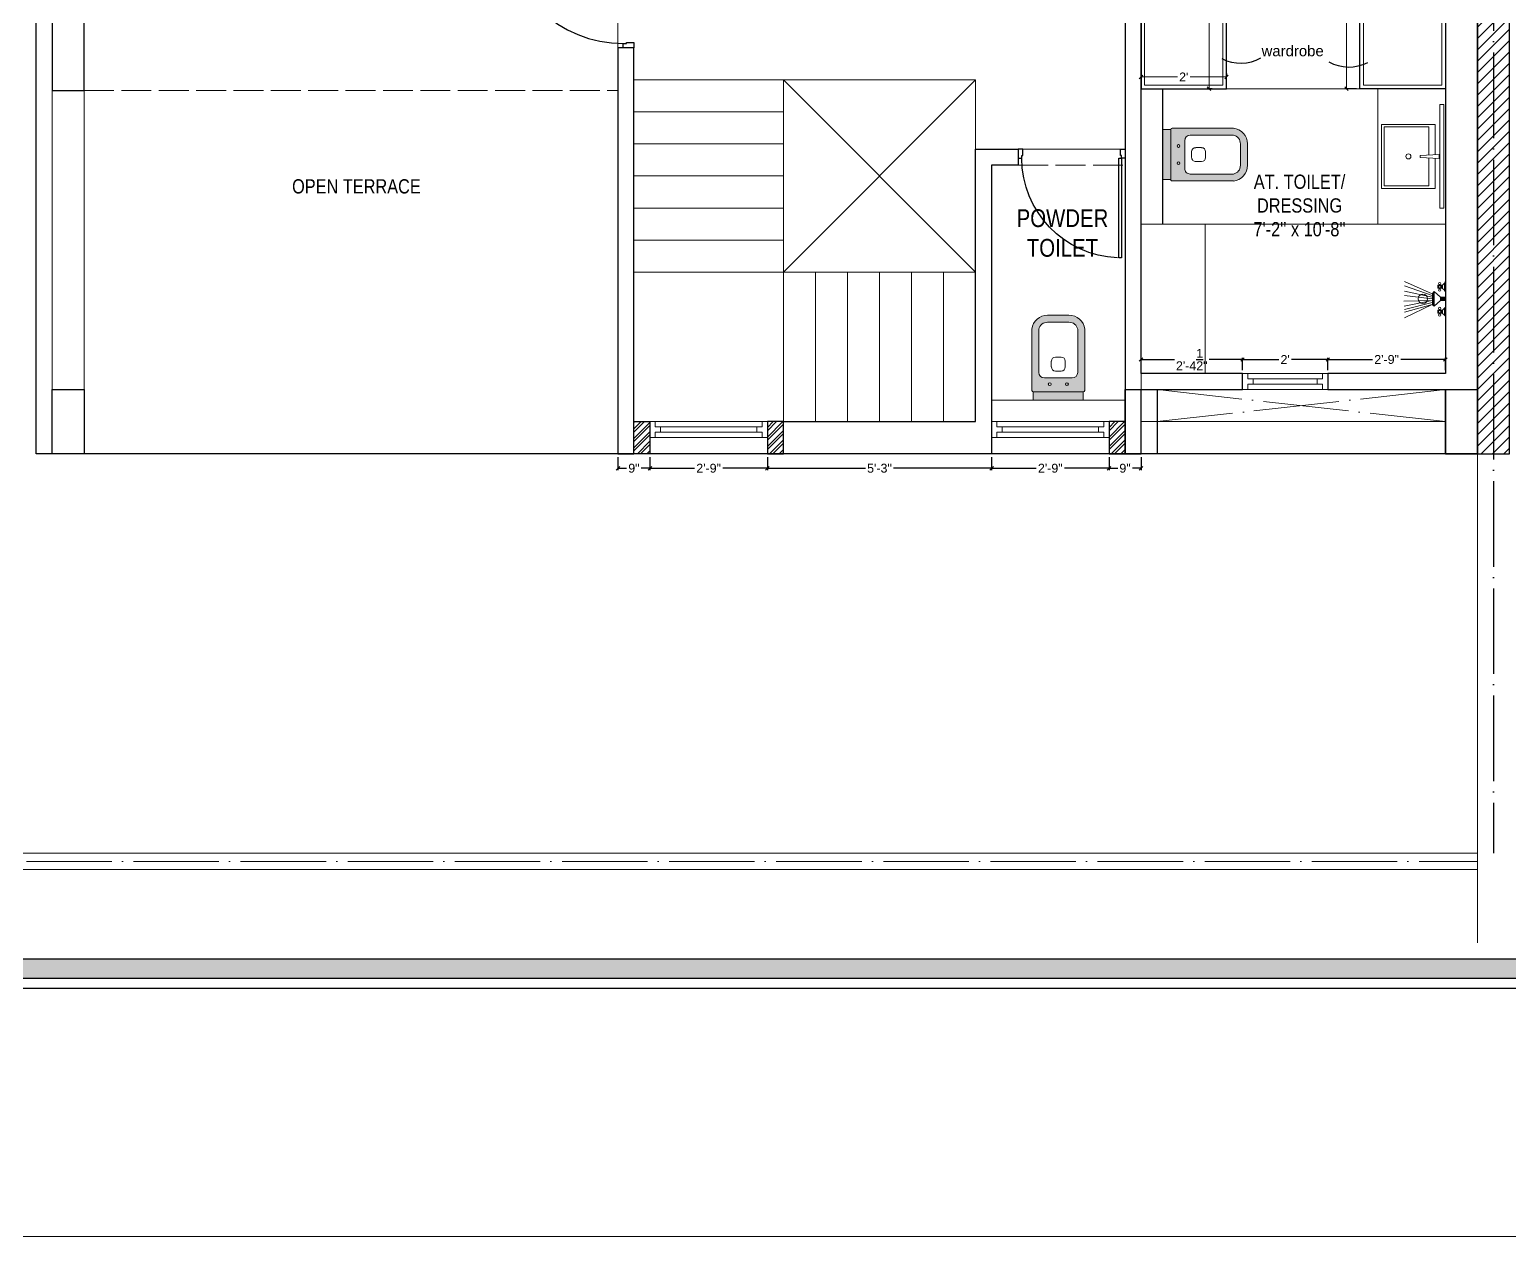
# Model space of a CAD drawing. Header units: millimetres. Extents: x 56222 to 3066687, y -650199 to -121287.
# Drawn here: x 151611.9 to 152027.7, y -178336.4 to -177997.5 of the extents above; entities that cross this region are included whole.
import ezdxf

# ---------------------------------------------------------------- set-up
doc = ezdxf.new("R2010")
doc.units = ezdxf.units.MM
doc.header["$MEASUREMENT"] = 0
doc.header["$PDMODE"] = 35
doc.linetypes.add('ACAD_ISO02W100', pattern=[15, 12, -3])
doc.linetypes.add('ACAD_ISO04W100', pattern=[30, 24, -3, 0, -3])
doc.layers.get('Defpoints').update_dxf_attribs({"color": 220})
doc.layers.add('AR DOOR', color=40, linetype='Continuous')
doc.layers.add('AR ELE-5', color=134, linetype='Continuous')
for name, color, linetype, lineweight in [('COLUMN', 1, 'Continuous', 30), ('dim05', 1, 'Continuous', 13), ('ELEVATION ( SPIRAL STAIR )', 250, 'Continuous', 9), ('FIRST FLOOR', 7, 'Continuous', 9), ('FIRST FLOOR ( TEXT )', 7, 'Continuous', 9), ('FIRST FLOOR_( STAIR )', 251, 'Continuous', 9), ('FURNITURE', 32, 'Continuous', 9), ('GROUND FLOOR', 7, 'Continuous', 9), ('GROUND FLOOR  ( HATCH )', 251, 'Continuous', 9), ('GROUND FLOOR  ( PLINE )', 251, 'Continuous', 30), ('Labelling', 1, 'Continuous', 25), ('NAME PLATE', 7, 'Continuous', 25), ('SECOND FLOOR', 7, 'Continuous', 9), ('SECOND FLOOR  ( PLINE )', 251, 'Continuous', 30), ('SECOND FLOOR ( DW_RAIL )', 7, 'Continuous', 9), ('SECOND FLOOR ( PLine )', 7, 'Continuous', 30), ('SECOND FLOOR ( TEXT )', 7, 'Continuous', 9), ('UTILITY', 48, 'Continuous', 9), ('wall', 7, 'Continuous', 30), ('X_PLOT', 1, 'Continuous', 9), ('XX~SLAB ( BEAM )~ ( DIM )', 7, 'Continuous', 9)]:
    doc.layers.add(name, color=color, linetype=linetype, lineweight=lineweight)
doc.layers.add('XX~SLAB ( PLINE )', color=251, linetype='Continuous', plot=False)
doc.styles.add('Arial', font='arial.ttf')
doc.styles.add("Cn_BT_0'-0", font='swissc.ttf')
doc.styles.add('KATHA', font='swissc.ttf')
doc.styles.get("Standard").update_dxf_attribs({"font": 'arial.ttf', "height": 6})
doc.styles.add('style4', font='ARIALN.TTF')
doc.dimstyles.new('ISO-25', dxfattribs={"dimtxt": 2.5, "dimasz": 1, "dimexe": 0.5, "dimexo": 1, "dimtad": 0, "dimdec": 1, "dimlunit": 4, "dimtxsty": 'Standard', "dimblk": 'OBLIQUE', "dimcen": 2.5, "dimclrd": 1, "dimclre": 1, "dimclrt": 5, "dimadec": 0, "dimazin": 0, "dimtfac": 1, "dimtdec": 1, "dimtmove": 0, "dimatfit": 3, "dimfxl": 1, "dimlwd": -1, "dimarcsym": 0})

# ---------------------------------------------------------------- blocks, each defined once
blk = doc.blocks.new('LAYOUT FILE')
at = {"layer": 'NAME PLATE', "true_color": 0xd39e00}
h = blk.add_hatch(color=42, dxfattribs=at)
h.paths.add_polyline_path([(3346889.83, -513806.18), (3346889.83, -514260.7), (3347535.56, -514260.7), (3347535.56, -513806.18)])
h.paths.add_polyline_path([(3346894.36, -513810.71), (3347531.03, -513810.71), (3347531.03, -514256.17), (3346894.36, -514256.17)], flags=16)
at = {"layer": 'NAME PLATE', "color": 42, "true_color": 0xd39e00}
for points in [[(3346887.56, -513803.91), (3347537.83, -513803.91), (3347537.83, -514262.96), (3346887.56, -514262.96)], [(3346889.83, -513806.18), (3347535.56, -513806.18), (3347535.56, -514260.7), (3346889.83, -514260.7)], [(3346894.36, -513810.71), (3347531.03, -513810.71), (3347531.03, -514256.17), (3346894.36, -514256.17)]]:
    blk.add_lwpolyline(points, close=True, dxfattribs=at)
blk = doc.blocks.new('A$C3EC62B37')
at = {"layer": 'FURNITURE', "lineweight": 30, "ltscale": 0.25, "true_color": 0xffffff}
h = blk.add_hatch(color=7, dxfattribs=at)
h.dxf.hatch_style = 1
h.paths.add_polyline_path([(-12.22, 0), (-12.22, 2.35), (-26.26, 2.35), (-26.26, 0)])
h.paths.add_polyline_path([(-26.26, 2.35), (-12.22, 2.35, 0.414214), (-11.83, 2.74), (-11.83, 19.96, 0.388639), (-16.24, 23.87), (-22.38, 23.87, 0.379499), (-26.65, 19.96), (-26.65, 2.74, 0.414214)])
h.paths.add_polyline_path([(-15.35, 6.26), (-23.13, 6.26, -0.414214), (-24.7, 7.83), (-24.7, 19.96, -0.349567), (-22.37, 21.91), (-16.24, 21.91, -0.364948), (-13.78, 19.96), (-13.78, 7.83, -0.414214)], flags=16)
h.paths.add_polyline_path([(-18.46, 8.22), (-20.02, 8.22, -0.414214), (-21.2, 9.39), (-21.2, 10.96, -0.414214), (-20.02, 12.13), (-18.46, 12.13, -0.414214), (-17.28, 10.96), (-17.28, 9.39, -0.414214)], flags=0)
h.paths.add_polyline_path([(-22.06, 4.53, -1), (-21.27, 4.53, -1)], flags=16)
at = {"layer": 'FURNITURE', "color": 0, "linetype": 'ByBlock', "lineweight": -2}
for p, q in [((-22.24, 23.87), (-16.24, 23.87)), ((-22.24, 21.91), (-16.24, 21.91)), ((-26.65, 2.74), (-26.65, 19.96)), ((-24.7, 7.83), (-24.7, 19.96)), ((-13.78, 7.83), (-13.78, 19.96)), ((-11.83, 2.74), (-11.83, 19.96)), ((-21.2, 9.39), (-21.2, 10.96)), ((-20.02, 12.13), (-18.46, 12.13)), ((-17.28, 9.39), (-17.28, 10.96)), ((-23.13, 6.26), (-15.35, 6.26)), ((-20.02, 8.22), (-18.46, 8.22)), ((-26.26, 2.35), (-12.22, 2.35)), ((-26.26, 2.35), (-26.26, 0)), ((-26.26, 0), (-12.22, 0)), ((-26.26, 0), (-12.22, 0)), ((-12.22, 2.35), (-12.22, 0))]:
    blk.add_line(p, q, dxfattribs=at)
for centre in [(-21.66, 4.53), (-16.81, 4.53)]:
    blk.add_circle(centre, 0.391, dxfattribs=at)
for centre, radius, start, end in [((-22.31, 19.5), 4.37, 89.0873, 174.0395), ((-22.31, 19.48), 2.44, 88.437, 168.6348), ((-16.17, 19.5), 4.37, 5.9605, 90.9127), ((-16.17, 19.48), 2.44, 11.3652, 91.563), ((-20.02, 10.96), 1.17, 90, 180), ((-20.02, 9.39), 1.17, 180, 270), ((-18.46, 10.96), 1.17, 0, 90), ((-18.46, 9.39), 1.17, 270, 0), ((-23.13, 7.83), 1.57, 180, 270), ((-15.35, 7.83), 1.57, 270, 0), ((-26.26, 2.74), 0.391, 180, 270), ((-12.22, 2.74), 0.391, 270, 0)]:
    blk.add_arc(centre, radius, start, end, dxfattribs=at)
blk = doc.blocks.new('*U571')
for points in [[(-40, 0), (0, 0), (0, 30), (10, 30), (10, 100), (-40, 100)], [(0, 0), (0, -1120), (30, -1120), (30, 0)], [(1160, 0), (1120, 0), (1120, 30), (1110, 30), (1110, 100), (1160, 100)]]:
    blk.add_lwpolyline(points, close=True)
at = {"layer": 'AR ELE-5', "linetype": 'ByBlock', "ltscale": 15}
blk.add_arc((-2, 1), 1122, 272.373, 359.9653, dxfattribs=at)
blk = doc.blocks.new('*U255')
for points in [[(0, 0), (0, 1120), (-30, 1120), (-30, 0)], [(40, 0), (0, 0), (0, -30), (-10, -30), (-10, -100), (40, -100)], [(-1160, 0), (-1120, 0), (-1120, -30), (-1110, -30), (-1110, -100), (-1160, -100)]]:
    blk.add_lwpolyline(points, close=True)
at = {"layer": 'AR ELE-5', "linetype": 'ByBlock', "ltscale": 15}
blk.add_arc((2, -1), 1122, 92.373, 179.9653, dxfattribs=at)
blk = doc.blocks.new('_Oblique')
at = {"layer": 'wall', "color": 0, "lineweight": -2}
blk.add_line((-0.5, -0.5), (0.5, 0.5), dxfattribs=at)
blk = doc.blocks.new('*D616')
at = {"layer": 'Defpoints', "color": 0, "transparency": 16777216}
for p in [(151985.66, -177966.61), (151981.89, -178014.11), (151985.66, -178014.11)]:
    blk.add_point(p, dxfattribs=at)
at = {"layer": 'dim05', "color": 1, "linetype": 'Continuous', "lineweight": -2, "transparency": 16777216}
for p, q in [((151984.66, -177966.61), (151981.39, -177966.61)), ((151984.66, -178014.11), (151981.39, -178014.11))]:
    blk.add_line(p, q, dxfattribs=at)
at = {"layer": 'dim05', "color": 1, "linetype": 'Continuous', "transparency": 16777216}
for p, q in [((151981.89, -177966.61), (151981.89, -177988.53)), ((151981.89, -178014.11), (151981.89, -177992.18))]:
    blk.add_line(p, q, dxfattribs=at)
at = {"layer": 'dim05', "color": 1, "transparency": 16777216}
for p, rotation in [((151981.89, -177966.61), 90), ((151981.89, -178014.11), 270)]:
    blk.add_blockref('_Oblique', p, dxfattribs=dict(at, rotation=rotation))
at = {"layer": 'dim05', "color": 5, "lineweight": 25, "transparency": 16777216, "insert": (151981.89, -177990.36), "char_height": 2.5, "attachment_point": 5, "rotation": 90, "style": 'Arial'}
blk.add_mtext("4'", dxfattribs=at)
blk = doc.blocks.new('*D617')
at = {"layer": 'Defpoints', "color": 0, "transparency": 16777216}
for p in [(151945.16, -177966.61), (151943.26, -178014.11), (151945.16, -178014.11)]:
    blk.add_point(p, dxfattribs=at)
at = {"layer": 'dim05', "color": 1, "linetype": 'Continuous', "lineweight": -2, "transparency": 16777216}
for p, q in [((151944.16, -177966.61), (151942.76, -177966.61)), ((151944.16, -178014.11), (151942.76, -178014.11))]:
    blk.add_line(p, q, dxfattribs=at)
at = {"layer": 'dim05', "color": 1, "linetype": 'Continuous', "transparency": 16777216}
for p, q in [((151943.26, -177966.61), (151943.26, -177988.53)), ((151943.26, -178014.11), (151943.26, -177992.18))]:
    blk.add_line(p, q, dxfattribs=at)
at = {"layer": 'dim05', "color": 1, "transparency": 16777216}
for p, rotation in [((151943.26, -177966.61), 90), ((151943.26, -178014.11), 270)]:
    blk.add_blockref('_Oblique', p, dxfattribs=dict(at, rotation=rotation))
at = {"layer": 'dim05', "color": 5, "lineweight": 25, "transparency": 16777216, "insert": (151943.26, -177990.36), "char_height": 2.5, "attachment_point": 5, "rotation": 90, "style": 'Arial'}
blk.add_mtext("4'", dxfattribs=at)
blk = doc.blocks.new('*D618')
at = {"layer": 'Defpoints', "color": 0, "transparency": 16777216}
for p in [(151924.16, -178010.8), (151948.16, -178010.8), (151948.16, -178010.8)]:
    blk.add_point(p, dxfattribs=at)
at = {"layer": 'dim05', "color": 1, "linetype": 'Continuous', "lineweight": -2, "transparency": 16777216}
for p, q in [((151924.16, -178009.8), (151924.16, -178010.3)), ((151948.16, -178009.8), (151948.16, -178010.3))]:
    blk.add_line(p, q, dxfattribs=at)
at = {"layer": 'dim05', "color": 1, "linetype": 'Continuous', "transparency": 16777216}
for p, q in [((151924.16, -178010.8), (151934.36, -178010.8)), ((151948.16, -178010.8), (151937.96, -178010.8))]:
    blk.add_line(p, q, dxfattribs=at)
at = {"layer": 'dim05', "color": 1, "transparency": 16777216, "rotation": 180}
blk.add_blockref('_Oblique', (151924.16, -178010.8), dxfattribs=at)
at = {"layer": 'dim05', "color": 1, "transparency": 16777216}
blk.add_blockref('_Oblique', (151948.16, -178010.8), dxfattribs=at)
at = {"layer": 'dim05', "color": 5, "lineweight": 25, "transparency": 16777216, "insert": (151936.16, -178010.8), "char_height": 2.5, "attachment_point": 5, "style": 'Arial'}
blk.add_mtext("2'", dxfattribs=at)
blk = doc.blocks.new('A$C07311617')
at = {"layer": 'UTILITY'}
h = blk.add_hatch(color=7, dxfattribs=at)
h.paths.add_polyline_path([(-3.13, 2.02), (-3.13, 0), (-3.74, 0), (-3.74, 0.46), (-3.74, 1.42)])
h.paths.add_polyline_path([(-3.13, 0), (-3.13, -0.46), (-3.13, -2.02), (-3.74, -1.59), (-3.74, -0.46), (-3.74, 0)])
h = blk.add_hatch(color=7, dxfattribs=at)
h.paths.add_polyline_path([(0, 0.46), (0, 0), (-1.35, 0), (-1.35, 0.46)])
h.paths.add_polyline_path([(0, 0), (0, -0.46), (-1.35, -0.46), (-1.35, 0)])
at = {"layer": 'UTILITY', "color": 7}
for p, q in [((-3.74, 1.42), (-11.52, 4.9)), ((-0.27, 2.44), (-0.27, 4.33)), ((-3.74, 0.94), (-11.52, 3.66)), ((-3.74, 0.46), (-11.52, 2.15)), ((-3.74, 0), (-11.52, 0.93)), ((-3.13, 2.02), (-3.74, 1.42)), ((-3.13, -0.46), (-3.13, 2.02)), ((-1.35, 0.46), (-3.13, 2.02)), ((-3.13, 0.46), (-3.13, 1.42)), ((-1.74, 3.79), (-1.74, 4.05)), ((-1.74, 2.99), (-1.74, 2.72)), ((-1.47, 3.79), (-1.47, 4.05)), ((-1.47, 2.99), (-1.47, 2.72)), ((-1.35, -0.46), (-1.35, 0.46)), ((-1.35, 0.46), (0, 0.46)), ((-0.8, 3.9), (-0.8, 2.88)), ((0, -0.46), (0, 0.46)), ((-3.74, -0.46), (-11.62, -0.61)), ((-3.74, -0.46), (-11.57, -2.09)), ((-3.74, -1.03), (-11.52, -2.96)), ((-3.74, -1.59), (-11.52, -5.3)), ((-3.74, -1.59), (-11.52, -3.73)), ((-3.74, -1.59), (-3.13, -2.02)), ((-3.13, -0.46), (-3.13, -2.02)), ((-1.35, -0.46), (-3.13, -2.02)), ((-1.74, -3.22), (-1.74, -2.95)), ((-1.74, -4.02), (-1.74, -4.29)), ((-1.47, -3.22), (-1.47, -2.95)), ((-1.47, -4.02), (-1.47, -4.29)), ((-1.35, -0.46), (0, -0.46)), ((-0.8, -4.13), (-0.8, -3.11)), ((-0.27, -2.68), (-0.27, -4.56))]:
    blk.add_line(p, q, dxfattribs=at)
for points in [[(-1.35, 0.46), (-3.13, 2.02)], [(-3.13, -2.02), (-1.35, -0.46)]]:
    blk.add_lwpolyline(points, dxfattribs=at)
for points in [[(-1.07, 2.99), (-2.14, 2.99), (-2.14, 3.79), (-1.07, 3.79)], [(-1.07, -3.22), (-2.14, -3.22), (-2.14, -4.02), (-1.07, -4.02)]]:
    blk.add_lwpolyline(points, close=True, dxfattribs=at)
for centre, radius in [((-1.6, 4.32), 0.298), ((-6.31, 0), 1.33), ((-1.6, 3.39), 0.298), ((-1.6, 2.45), 0.298), ((-1.6, -2.69), 0.298), ((-1.6, -3.62), 0.298), ((-1.6, -4.55), 0.298)]:
    blk.add_circle(centre, radius, dxfattribs=at)
for centre, start, end in [((-1.47, 5.26), 285.2551, 344.7449), ((-1.47, 1.52), 15.2551, 74.7449), ((-1.47, -1.75), 285.2551, 344.7449), ((-1.47, -5.49), 15.2551, 74.7449)]:
    blk.add_arc(centre, 1.52, start, end, dxfattribs=at)
blk = doc.blocks.new('*D622')
at = {"layer": 'Defpoints', "color": 0, "transparency": 16777216}
for p in [(151777.16, -178116.61), (151786.16, -178116.61), (151786.16, -178120.7)]:
    blk.add_point(p, dxfattribs=at)
at = {"layer": 'dim05', "color": 5, "linetype": 'Continuous', "lineweight": -2, "transparency": 16777216}
for p, q in [((151777.16, -178117.61), (151777.16, -178121.2)), ((151786.16, -178117.61), (151786.16, -178121.2))]:
    blk.add_line(p, q, dxfattribs=at)
at = {"layer": 'dim05', "color": 5, "linetype": 'Continuous', "lineweight": 30, "transparency": 16777216}
for p, q in [((151777.16, -178120.7), (151779.6, -178120.7)), ((151786.16, -178120.7), (151783.72, -178120.7))]:
    blk.add_line(p, q, dxfattribs=at)
at = {"layer": 'dim05', "color": 5, "lineweight": 30, "transparency": 16777216, "rotation": 180}
blk.add_blockref('_Oblique', (151777.16, -178120.7), dxfattribs=at)
at = {"layer": 'dim05', "color": 5, "lineweight": 30, "transparency": 16777216}
blk.add_blockref('_Oblique', (151786.16, -178120.7), dxfattribs=at)
at = {"layer": 'dim05', "color": 5, "lineweight": 30, "transparency": 16777216, "insert": (151781.66, -178120.7), "char_height": 2.5, "attachment_point": 5, "style": 'Arial'}
blk.add_mtext('9"', dxfattribs=at)
blk = doc.blocks.new('*D623')
at = {"layer": 'Defpoints', "color": 0, "transparency": 16777216}
for p in [(151786.16, -178116.61), (151819.16, -178116.61), (151819.16, -178120.7)]:
    blk.add_point(p, dxfattribs=at)
at = {"layer": 'dim05', "color": 5, "linetype": 'Continuous', "lineweight": -2, "transparency": 16777216}
for p, q in [((151786.16, -178117.61), (151786.16, -178121.2)), ((151819.16, -178117.61), (151819.16, -178121.2))]:
    blk.add_line(p, q, dxfattribs=at)
at = {"layer": 'dim05', "color": 5, "linetype": 'Continuous', "lineweight": 30, "transparency": 16777216}
for p, q in [((151786.16, -178120.7), (151798.69, -178120.7)), ((151819.16, -178120.7), (151806.63, -178120.7))]:
    blk.add_line(p, q, dxfattribs=at)
at = {"layer": 'dim05', "color": 5, "lineweight": 30, "transparency": 16777216, "rotation": 180}
blk.add_blockref('_Oblique', (151786.16, -178120.7), dxfattribs=at)
at = {"layer": 'dim05', "color": 5, "lineweight": 30, "transparency": 16777216}
blk.add_blockref('_Oblique', (151819.16, -178120.7), dxfattribs=at)
at = {"layer": 'dim05', "color": 5, "lineweight": 30, "transparency": 16777216, "insert": (151802.66, -178120.7), "char_height": 2.5, "attachment_point": 5, "style": 'Arial'}
blk.add_mtext('2\'-9"', dxfattribs=at)
blk = doc.blocks.new('*D624')
at = {"layer": 'Defpoints', "color": 0, "transparency": 16777216}
for p in [(151819.16, -178116.61), (151882.16, -178116.61), (151882.16, -178120.7)]:
    blk.add_point(p, dxfattribs=at)
at = {"layer": 'dim05', "color": 5, "linetype": 'Continuous', "lineweight": -2, "transparency": 16777216}
for p, q in [((151819.16, -178117.61), (151819.16, -178121.2)), ((151882.16, -178117.61), (151882.16, -178121.2))]:
    blk.add_line(p, q, dxfattribs=at)
at = {"layer": 'dim05', "color": 5, "linetype": 'Continuous', "lineweight": 30, "transparency": 16777216}
for p, q in [((151819.16, -178120.7), (151846.71, -178120.7)), ((151882.16, -178120.7), (151854.61, -178120.7))]:
    blk.add_line(p, q, dxfattribs=at)
at = {"layer": 'dim05', "color": 5, "lineweight": 30, "transparency": 16777216, "rotation": 180}
blk.add_blockref('_Oblique', (151819.16, -178120.7), dxfattribs=at)
at = {"layer": 'dim05', "color": 5, "lineweight": 30, "transparency": 16777216}
blk.add_blockref('_Oblique', (151882.16, -178120.7), dxfattribs=at)
at = {"layer": 'dim05', "color": 5, "lineweight": 30, "transparency": 16777216, "insert": (151850.66, -178120.7), "char_height": 2.5, "attachment_point": 5, "style": 'Arial'}
blk.add_mtext('5\'-3"', dxfattribs=at)
blk = doc.blocks.new('*D625')
at = {"layer": 'Defpoints', "color": 0, "transparency": 16777216}
for p in [(151882.16, -178116.61), (151915.16, -178116.61), (151915.16, -178120.7)]:
    blk.add_point(p, dxfattribs=at)
at = {"layer": 'dim05', "color": 5, "linetype": 'Continuous', "lineweight": -2, "transparency": 16777216}
for p, q in [((151882.16, -178117.61), (151882.16, -178121.2)), ((151915.16, -178117.61), (151915.16, -178121.2))]:
    blk.add_line(p, q, dxfattribs=at)
at = {"layer": 'dim05', "color": 5, "linetype": 'Continuous', "lineweight": 30, "transparency": 16777216}
for p, q in [((151882.16, -178120.7), (151894.69, -178120.7)), ((151915.16, -178120.7), (151902.63, -178120.7))]:
    blk.add_line(p, q, dxfattribs=at)
at = {"layer": 'dim05', "color": 5, "lineweight": 30, "transparency": 16777216, "rotation": 180}
blk.add_blockref('_Oblique', (151882.16, -178120.7), dxfattribs=at)
at = {"layer": 'dim05', "color": 5, "lineweight": 30, "transparency": 16777216}
blk.add_blockref('_Oblique', (151915.16, -178120.7), dxfattribs=at)
at = {"layer": 'dim05', "color": 5, "lineweight": 30, "transparency": 16777216, "insert": (151898.66, -178120.7), "char_height": 2.5, "attachment_point": 5, "style": 'Arial'}
blk.add_mtext('2\'-9"', dxfattribs=at)
blk = doc.blocks.new('*D626')
at = {"layer": 'Defpoints', "color": 0, "transparency": 16777216}
for p in [(151915.16, -178116.61), (151924.16, -178116.61), (151924.16, -178120.7)]:
    blk.add_point(p, dxfattribs=at)
at = {"layer": 'dim05', "color": 5, "linetype": 'Continuous', "lineweight": -2, "transparency": 16777216}
for p, q in [((151915.16, -178117.61), (151915.16, -178121.2)), ((151924.16, -178117.61), (151924.16, -178121.2))]:
    blk.add_line(p, q, dxfattribs=at)
at = {"layer": 'dim05', "color": 5, "linetype": 'Continuous', "lineweight": 30, "transparency": 16777216}
for p, q in [((151915.16, -178120.7), (151917.6, -178120.7)), ((151924.16, -178120.7), (151921.72, -178120.7))]:
    blk.add_line(p, q, dxfattribs=at)
at = {"layer": 'dim05', "color": 5, "lineweight": 30, "transparency": 16777216, "rotation": 180}
blk.add_blockref('_Oblique', (151915.16, -178120.7), dxfattribs=at)
at = {"layer": 'dim05', "color": 5, "lineweight": 30, "transparency": 16777216}
blk.add_blockref('_Oblique', (151924.16, -178120.7), dxfattribs=at)
at = {"layer": 'dim05', "color": 5, "lineweight": 30, "transparency": 16777216, "insert": (151919.66, -178120.7), "char_height": 2.5, "attachment_point": 5, "style": 'Arial'}
blk.add_mtext('9"', dxfattribs=at)
blk = doc.blocks.new('*D627')
at = {"layer": 'Defpoints', "color": 0, "transparency": 16777216}
for p in [(151952.65, -178090.16), (151924.16, -178094.11), (151952.65, -178094.11)]:
    blk.add_point(p, dxfattribs=at)
at = {"layer": 'dim05', "color": 5, "linetype": 'Continuous', "lineweight": -2, "transparency": 16777216}
for p, q in [((151924.16, -178093.11), (151924.16, -178089.66)), ((151952.65, -178093.11), (151952.65, -178089.66))]:
    blk.add_line(p, q, dxfattribs=at)
at = {"layer": 'dim05', "color": 5, "linetype": 'Continuous', "lineweight": 30, "transparency": 16777216}
for p, q in [((151924.16, -178090.16), (151933.53, -178090.16)), ((151952.65, -178090.16), (151943.29, -178090.16))]:
    blk.add_line(p, q, dxfattribs=at)
at = {"layer": 'dim05', "color": 5, "lineweight": 30, "transparency": 16777216, "rotation": 180}
blk.add_blockref('_Oblique', (151924.16, -178090.16), dxfattribs=at)
at = {"layer": 'dim05', "color": 5, "lineweight": 30, "transparency": 16777216}
blk.add_blockref('_Oblique', (151952.65, -178090.16), dxfattribs=at)
at = {"layer": 'dim05', "color": 5, "lineweight": 30, "transparency": 16777216, "insert": (151938.41, -178090.16), "char_height": 2.5, "attachment_point": 5, "style": 'Arial'}
blk.add_mtext('2\'-4{\\H1x;\\S1/2;}"', dxfattribs=at)
blk = doc.blocks.new('*D628')
at = {"layer": 'Defpoints', "color": 0, "transparency": 16777216}
for p in [(151976.65, -178090.16), (151952.65, -178094.11), (151976.65, -178094.11)]:
    blk.add_point(p, dxfattribs=at)
at = {"layer": 'dim05', "color": 5, "linetype": 'Continuous', "lineweight": -2, "transparency": 16777216}
for p, q in [((151952.65, -178093.11), (151952.65, -178089.66)), ((151976.65, -178093.11), (151976.65, -178089.66))]:
    blk.add_line(p, q, dxfattribs=at)
at = {"layer": 'dim05', "color": 5, "linetype": 'Continuous', "lineweight": 30, "transparency": 16777216}
for p, q in [((151952.65, -178090.16), (151962.86, -178090.16)), ((151976.65, -178090.16), (151966.45, -178090.16))]:
    blk.add_line(p, q, dxfattribs=at)
at = {"layer": 'dim05', "color": 5, "lineweight": 30, "transparency": 16777216, "rotation": 180}
blk.add_blockref('_Oblique', (151952.65, -178090.16), dxfattribs=at)
at = {"layer": 'dim05', "color": 5, "lineweight": 30, "transparency": 16777216}
blk.add_blockref('_Oblique', (151976.65, -178090.16), dxfattribs=at)
at = {"layer": 'dim05', "color": 5, "lineweight": 30, "transparency": 16777216, "insert": (151964.65, -178090.16), "char_height": 2.5, "attachment_point": 5, "style": 'Arial'}
blk.add_mtext("2'", dxfattribs=at)
blk = doc.blocks.new('*D629')
at = {"layer": 'Defpoints', "color": 0, "transparency": 16777216}
for p in [(152009.66, -178090.16), (151976.65, -178094.11), (152009.66, -178094.11)]:
    blk.add_point(p, dxfattribs=at)
at = {"layer": 'dim05', "color": 5, "linetype": 'Continuous', "lineweight": -2, "transparency": 16777216}
for p, q in [((151976.65, -178093.11), (151976.65, -178089.66)), ((152009.66, -178093.11), (152009.66, -178089.66))]:
    blk.add_line(p, q, dxfattribs=at)
at = {"layer": 'dim05', "color": 5, "linetype": 'Continuous', "lineweight": 30, "transparency": 16777216}
for p, q in [((151976.65, -178090.16), (151989.19, -178090.16)), ((152009.66, -178090.16), (151997.13, -178090.16))]:
    blk.add_line(p, q, dxfattribs=at)
at = {"layer": 'dim05', "color": 5, "lineweight": 30, "transparency": 16777216, "rotation": 180}
blk.add_blockref('_Oblique', (151976.65, -178090.16), dxfattribs=at)
at = {"layer": 'dim05', "color": 5, "lineweight": 30, "transparency": 16777216}
blk.add_blockref('_Oblique', (152009.66, -178090.16), dxfattribs=at)
at = {"layer": 'dim05', "color": 5, "lineweight": 30, "transparency": 16777216, "insert": (151993.16, -178090.16), "char_height": 2.5, "attachment_point": 5, "style": 'Arial'}
blk.add_mtext('2\'-9"', dxfattribs=at)

msp = doc.modelspace()

# ---------------------------------------------------------------- hatches: boundary and pattern name
at = {"layer": 'GROUND FLOOR  ( HATCH )'}
h = msp.add_hatch(dxfattribs=at)
h.set_pattern_fill('ANSI31', color=6, scale=18, style=0)
h.set_pattern_definition([(45, (35486.9738, -15497.4311), (-1.590990258, 1.590990258), [])])
h.paths.add_polyline_path([(152027.6597, -177773.1055), (152018.6598, -177773.1055), (152018.6598, -178116.6055), (152027.6597, -178116.6055)])
at = {"layer": 'GROUND FLOOR  ( PLINE )', "lineweight": 5}
h = msp.add_hatch(dxfattribs=at)
h.set_pattern_fill('ANSI32', color=3, scale=5)
h.set_pattern_definition([(45, (2550.0162, -729.5628), (-1.325825215, 1.325825215), []), (45, (2550.9, -729.5628), (-1.325825215, 1.325825215), [])])
h.paths.add_polyline_path([(151786.1598, -178107.6055), (151781.6598, -178107.6055), (151781.6598, -178116.6055), (151786.1598, -178116.6055)])
h.paths.add_polyline_path([(151823.6598, -178107.6055), (151819.1598, -178107.6055), (151819.1598, -178116.6055), (151823.6598, -178116.6055)])
h.paths.add_polyline_path([(151919.6597, -178107.6055), (151919.6597, -178116.6055)], flags=17)
h = msp.add_hatch(dxfattribs=at)
h.set_pattern_fill('ANSI32', color=3, scale=5)
h.set_pattern_definition([(45, (2646.0162, -729.5628), (-1.325825215, 1.325825215), []), (45, (2646.9, -729.5628), (-1.325825215, 1.325825215), [])])
h.paths.add_polyline_path([(151919.6598, -178107.6055), (151915.1598, -178107.6055), (151915.1598, -178116.6055), (151919.6598, -178116.6055)])
h.paths.add_polyline_path([(152015.6597, -178107.6055), (152015.6597, -178116.6055)], flags=17)

# ---------------------------------------------------------------- linework, layer by layer
at = {"layer": 'COLUMN'}
for points in [[(151618.1598, -178098.6055), (151627.1598, -178098.6055), (151627.1598, -178116.6055), (151618.1598, -178116.6055)], [(151919.6598, -178098.6055), (151928.6598, -178098.6055), (151928.6598, -178116.6055), (151919.6598, -178116.6055)], [(152009.6598, -178098.6055), (152018.6598, -178098.6055), (152018.6598, -178116.6055), (152009.6598, -178116.6055)]]:
    msp.add_lwpolyline(points, close=True, dxfattribs=at)
at = {"layer": 'ELEVATION ( SPIRAL STAIR )', "color": 5}
msp.add_lwpolyline([(152008.1125, -178047.6651), (152009.269, -178047.6651), (152009.269, -178018.5662), (152008.1125, -178018.5662)], close=True, dxfattribs=at)
at = {"layer": 'FIRST FLOOR', "color": 1}
msp.add_line((151823.6598, -178107.6055), (151823.6598, -178116.6055), dxfattribs=at)
at = {"layer": 'FIRST FLOOR_( STAIR )'}
for p, q in [((151823.6598, -178011.6055), (151781.6598, -178011.6055)), ((151823.6598, -178011.6055), (151823.6598, -178107.6055)), ((151823.6598, -178020.6055), (151781.6598, -178020.6055)), ((151823.6598, -178029.6055), (151781.6598, -178029.6055)), ((151823.6598, -178038.6055), (151781.6598, -178038.6055)), ((151823.6598, -178047.6055), (151781.6598, -178047.6055)), ((151823.6598, -178056.6055), (151781.6598, -178056.6055)), ((151877.6598, -178065.6055), (151781.6598, -178065.6055)), ((151832.6598, -178065.6055), (151832.6598, -178107.6055)), ((151841.6598, -178065.6055), (151841.6598, -178107.6055)), ((151850.6598, -178065.6055), (151850.6598, -178107.6055)), ((151859.6598, -178065.6055), (151859.6598, -178107.6055)), ((151868.6598, -178065.6055), (151868.6598, -178107.6055))]:
    msp.add_line(p, q, dxfattribs=at)
at = {"layer": 'FURNITURE'}
msp.add_line((151990.6598, -178052.1055), (151990.6598, -178014.1055), dxfattribs=at)
at = {"layer": 'FURNITURE', "lineweight": 30}
msp.add_lwpolyline([(151924.1598, -177966.6055), (151924.1598, -178014.1055), (151948.1598, -178014.1055), (151948.1598, -177966.6055), (151924.1598, -177966.6055)], dxfattribs=at)
msp.add_lwpolyline([(151985.6598, -177966.6055), (152009.6598, -177966.6055), (152009.6598, -178014.1055), (151985.6598, -178014.1055)], close=True, dxfattribs=at)
at = {"layer": 'FURNITURE'}
for points in [[(151925.1598, -177967.6055), (151925.1598, -178013.1055), (151947.1598, -178013.1055), (151947.1598, -177967.6055)], [(152008.6598, -177967.6055), (152008.6598, -178013.1055), (151986.6598, -178013.1055), (151986.6598, -177967.6055)], [(152002.6186, -178032.8263), (152002.6182, -178033.3979), (152007.915, -178033.6558), (152007.9157, -178032.5756)], [(151924.1598, -178052.1055), (151942.1598, -178052.1055), (151942.1598, -178094.1055), (151924.1598, -178094.1055)]]:
    msp.add_lwpolyline(points, close=True, dxfattribs=at)
for points in [[(152006.8347, -178033.6032), (152006.8203, -178042.1143), (151991.7263, -178042.1055), (151991.747, -178024.1055), (152006.8409, -178024.1143), (152006.8354, -178032.6267)], [(152005.0344, -178033.5156), (152005.0204, -178041.3929), (151992.447, -178041.3858), (151992.4667, -178024.8262), (152005.04, -178024.8332), (152005.0349, -178032.7119)]]:
    msp.add_lwpolyline(points, dxfattribs=at)
msp.add_circle((151999.2733, -178033.1099), 0.7202, dxfattribs=at)
at = {"layer": 'GROUND FLOOR'}
for p, q in [((152018.6597, -177733.0566), (152018.6597, -178253.9895)), ((151924.1598, -178014.1055), (152009.6598, -178014.1055)), ((151924.1598, -178052.1055), (152009.6598, -178052.1055)), ((151522.9098, -178228.8555), (152018.6598, -178228.8555)), ((151518.4098, -178233.3555), (152018.6598, -178233.3555))]:
    msp.add_line(p, q, dxfattribs=at)
at = {"layer": 'GROUND FLOOR', "color": 1, "linetype": 'ACAD_ISO04W100'}
msp.add_line((152023.1598, -177733.0566), (152023.1598, -178116.6055), dxfattribs=at)
msp.add_lwpolyline([(152018.6597, -177768.6055), (151520.6598, -177768.6055), (151520.6598, -178231.1055), (152018.6598, -178231.1055)], dxfattribs=at)
at = {"layer": 'GROUND FLOOR', "color": 6, "lineweight": 30}
msp.add_lwpolyline([(152027.6597, -177773.1055), (152018.6598, -177773.1055), (152018.6598, -178116.6055), (152027.6597, -178116.6055)], close=True, dxfattribs=at)
at = {"layer": 'GROUND FLOOR  ( PLINE )'}
msp.add_lwpolyline([(151930.1598, -178014.1055), (151930.1598, -178052.1055)], dxfattribs=at)
at = {"layer": 'GROUND FLOOR  ( PLINE )', "color": 3}
for points in [[(151781.6598, -178107.6055), (151786.1598, -178107.6055), (151786.1598, -178116.6055), (151781.6598, -178116.6055)], [(151823.6598, -178107.6055), (151819.1598, -178107.6055), (151819.1598, -178116.6055), (151823.6598, -178116.6055)], [(151919.6598, -178107.6055), (151915.1598, -178107.6055), (151915.1598, -178116.6055), (151919.6598, -178116.6055)]]:
    msp.add_lwpolyline(points, close=True, dxfattribs=at)
at = {"layer": 'Labelling', "color": 1}
for centre, start, end in [((151952.1509, -177995.0423, 0.0693), 243.327677, 298.632473), ((151982.5632, -177996.136, 0.0693), 241.367527, 296.672323)]:
    msp.add_arc(centre, 11.8685, start, end, dxfattribs=at)
at = {"layer": 'SECOND FLOOR'}
for p, q in [((151618.1598, -177806.1055), (151618.1598, -178116.6055)), ((151627.1598, -178116.6055), (151627.1598, -177966.6055)), ((151777.1598, -178116.6055), (151777.1598, -177966.6055)), ((151919.6598, -177966.6055), (151919.6598, -178116.6055)), ((151924.1598, -177966.6055), (151924.1598, -178116.6055)), ((152009.6598, -177966.6055), (152009.6598, -178094.1055)), ((151777.1598, -178002.6055), (151781.6598, -178002.6055)), ((151781.6598, -178116.6055), (151781.6598, -178002.6055)), ((151627.1598, -178014.6055), (151618.1598, -178014.6055)), ((151877.6598, -178031.1055), (151877.6598, -178107.6055)), ((151919.6598, -178031.1055), (151877.6598, -178031.1055)), ((151889.6598, -178035.6055), (151882.1598, -178035.6055)), ((151882.1598, -178035.6055), (151882.1598, -178116.6055)), ((151924.1598, -178094.1055), (152009.6598, -178094.1055)), ((151924.1598, -178098.6055), (152009.6598, -178098.6055)), ((152009.6598, -178098.6055), (152009.6598, -178116.6055)), ((151919.6598, -178101.6055), (151882.1598, -178101.6055)), ((151877.6598, -178107.6055), (151781.6598, -178107.6055)), ((151919.6598, -178107.6055), (151882.1598, -178107.6055)), ((152009.6598, -178107.6055), (151924.1598, -178107.6055)), ((152018.6598, -178116.6055), (151618.1598, -178116.6055))]:
    msp.add_line(p, q, dxfattribs=at)
at = {"layer": 'SECOND FLOOR', "linetype": 'ACAD_ISO02W100', "ltscale": 0.7}
msp.add_line((151889.6598, -178035.6055), (151919.6598, -178035.6055), dxfattribs=at)
at = {"layer": 'SECOND FLOOR', "color": 1, "linetype": 'ACAD_ISO04W100'}
for p, q in [((151928.6598, -178098.6055), (152009.6598, -178107.6055)), ((152009.6598, -178098.6055), (151928.6598, -178107.6055))]:
    msp.add_line(p, q, dxfattribs=at)
at = {"layer": 'SECOND FLOOR', "color": 1, "linetype": 'ACAD_ISO02W100', "ltscale": 0.7}
msp.add_lwpolyline([(151627.1598, -178014.6055), (151777.1598, -178014.6055)], dxfattribs=at)
at = {"layer": 'SECOND FLOOR  ( PLINE )'}
for points in [[(152018.6598, -177806.1055), (151973.6598, -177806.1055), (151973.6598, -177810.6055), (152009.6598, -177810.6055), (152009.6598, -177962.1055), (151978.1598, -177962.1055), (151978.1598, -177966.6055), (152009.6598, -177966.6055), (152009.6598, -178094.1055), (151976.6547, -178094.1055), (151976.6547, -178098.6055), (152009.6598, -178098.6055), (152009.6598, -178116.6055), (152018.6598, -178116.6055)], [(151660.1598, -177962.1055), (151627.1598, -177962.1055), (151627.1598, -177913.3555), (151622.6598, -177913.3555), (151618.1598, -177913.3555), (151618.1598, -178014.6055), (151627.1598, -178014.6055), (151627.1598, -177966.6055), (151660.1598, -177966.6055)], [(151781.6598, -178002.6055), (151777.1598, -178002.6055), (151777.1598, -178116.6055), (151781.6598, -178116.6055)]]:
    msp.add_lwpolyline(points, close=True, dxfattribs=at)
at = {"layer": 'SECOND FLOOR ( DW_RAIL )', "color": 3}
for points in [[(151976.6547, -178094.1055), (151975.1547, -178094.1055), (151975.1547, -178095.6055), (151973.6547, -178095.6055), (151973.6547, -178097.1055), (151955.6547, -178097.1055), (151955.6547, -178095.6055), (151954.1547, -178095.6055), (151954.1547, -178094.1055), (151952.6547, -178094.1055), (151952.6547, -178098.6055), (151954.1547, -178098.6055), (151954.1547, -178097.1055), (151955.6547, -178097.1055), (151955.6547, -178095.6055), (151973.6547, -178095.6055), (151973.6547, -178097.1055), (151975.1547, -178097.1055), (151975.1547, -178098.6055), (151976.6547, -178098.6055), (151976.6547, -178094.1055), (151952.6547, -178094.1055), (151952.6547, -178098.6055), (151976.6547, -178098.6055)], [(151819.1598, -178107.6055), (151817.6598, -178107.6055), (151817.6598, -178109.1055), (151816.1598, -178109.1055), (151816.1598, -178110.6055), (151789.1598, -178110.6055), (151789.1598, -178109.1055), (151787.6598, -178109.1055), (151787.6598, -178107.6055), (151786.1598, -178107.6055), (151786.1598, -178112.1055), (151787.6598, -178112.1055), (151787.6598, -178110.6055), (151789.1598, -178110.6055), (151789.1598, -178109.1055), (151816.1598, -178109.1055), (151816.1598, -178110.6055), (151817.6598, -178110.6055), (151817.6598, -178112.1055), (151819.1598, -178112.1055), (151819.1598, -178107.6055), (151786.1598, -178107.6055), (151786.1598, -178112.1055), (151819.1598, -178112.1055)], [(151915.1598, -178107.6055), (151913.6598, -178107.6055), (151913.6598, -178109.1055), (151912.1598, -178109.1055), (151912.1598, -178110.6055), (151885.1598, -178110.6055), (151885.1598, -178109.1055), (151883.6598, -178109.1055), (151883.6598, -178107.6055), (151882.1598, -178107.6055), (151882.1598, -178112.1055), (151883.6598, -178112.1055), (151883.6598, -178110.6055), (151885.1598, -178110.6055), (151885.1598, -178109.1055), (151912.1598, -178109.1055), (151912.1598, -178110.6055), (151913.6598, -178110.6055), (151913.6598, -178112.1055), (151915.1598, -178112.1055), (151915.1598, -178107.6055), (151882.1598, -178107.6055), (151882.1598, -178112.1055), (151915.1598, -178112.1055)]]:
    msp.add_lwpolyline(points, close=True, dxfattribs=at)
at = {"layer": 'SECOND FLOOR ( PLine )'}
for points in [[(151924.1598, -178098.6055), (151952.6547, -178098.6055), (151952.6547, -178094.1055), (151924.1598, -178094.1055), (151924.1598, -177966.6055), (151948.1598, -177966.6055), (151948.1598, -177962.1055), (151919.6598, -177962.1055), (151919.6598, -177966.6055), (151919.6598, -177966.6055), (151919.6598, -178116.6055), (151924.1598, -178116.6055)], [(151882.1598, -178031.1055), (151889.6598, -178031.1055), (151889.6598, -178035.6055), (151882.1598, -178035.6055), (151882.1598, -178035.6055), (151882.1598, -178116.6055), (151823.6598, -178116.6055), (151823.6598, -178107.6055), (151877.6598, -178107.6055), (151877.6598, -178031.1055)]]:
    msp.add_lwpolyline(points, close=True, dxfattribs=at)
at = {"layer": 'X_PLOT', "linetype": 'ACAD_ISO04W100', "lineweight": 30}
msp.add_line((152023.1597, -177733.0566), (152023.1597, -178228.8555), dxfattribs=at)
at = {"layer": 'XX~SLAB ( BEAM )~ ( DIM )'}
for p, q in [((151877.6598, -178065.6055), (151823.6598, -178011.6055)), ((151823.6598, -178065.6055), (151877.6598, -178011.6055))]:
    msp.add_line(p, q, dxfattribs=at)
for points in [[(149747.6356, -177652.2174), (152273.4285, -177652.2174), (152273.4285, -178336.4491), (149747.6356, -178336.4491)], [(151823.6598, -178011.6055), (151877.6598, -178011.6055), (151877.6598, -178065.6055), (151823.6598, -178065.6055)]]:
    msp.add_lwpolyline(points, close=True, dxfattribs=at)
at = {"layer": 'XX~SLAB ( PLINE )'}
msp.add_lwpolyline([(151613.6598, -177806.1055), (152018.6598, -177806.1055), (152018.6598, -178116.6055), (152009.6598, -178116.6055), (151989.8551, -178116.6055), (151949.518, -178116.6055), (151924.1598, -178116.6055), (151777.1598, -178116.6055), (151703.9162, -178116.6055), (151613.6598, -178116.6055)], close=True, dxfattribs=at)

# ---------------------------------------------------------------- block references
at = {"layer": 'AR DOOR', "linetype": 'ByBlock', "lineweight": -2, "extrusion": (0, 0, -1), "xscale": -0.02999999999996949, "yscale": 0.02999999999996949, "zscale": -0.02999999999996949, "rotation": 270}
msp.add_blockref('*U255', (-151778.6598, -177967.8055), dxfattribs=at)
at = {"layer": 'AR DOOR', "linetype": 'ByBlock', "lineweight": -2, "extrusion": (0, 0, -1), "xscale": 0.02500000000004618, "yscale": 0.02500000000004618, "zscale": -0.02500000000004618}
msp.add_blockref('*U571', (-151918.6598, -178033.6055), dxfattribs=at)
at = {"layer": 'FURNITURE', "rotation": 270.0000000028459}
msp.add_blockref('A$C3EC62B37', (151930.1598, -178051.8444), dxfattribs=at)
at = {"layer": 'FURNITURE', "lineweight": 18, "rotation": 0.03312803684924393}
msp.add_blockref('A$C07311617', (152009.6598, -178073.1055), dxfattribs=at)
at = {"layer": 'FURNITURE'}
msp.add_blockref('A$C3EC62B37', (151920.1487, -178101.6055), dxfattribs=at)
at = {"layer": 'NAME PLATE', "lineweight": 0, "xscale": 1.209046105522275, "yscale": 1.209046105522275, "zscale": 1.209046105522275}
msp.add_blockref('LAYOUT FILE', (-3895092.9368, 443500.8401, 0.1256), dxfattribs=at)

# ---------------------------------------------------------------- texts
at = {"layer": 'FIRST FLOOR ( TEXT )', "char_height": 4, "attachment_point": 5, "style": 'KATHA'}
for s, insert in [('OPEN TERRACE', (151703.6845, -178041.5477)), ("AT. TOILET/\\PDRESSING\\P7'-2'' x 10'-8''", (151968.6995, -178046.9156))]:
    msp.add_mtext(s, dxfattribs=dict(at, insert=insert))
at = {"layer": 'Labelling', "color": 1, "insert": (151966.7583, -178003.4945, -0.0006), "char_height": 3, "width": 33.454272, "attachment_point": 5, "style": 'style4'}
msp.add_mtext('\\A1;{\\fArial|b0|i0|c0|p34;wardrobe}', dxfattribs=at)
at = {"layer": 'SECOND FLOOR ( TEXT )', "insert": (151902.0785, -178054.653), "char_height": 5, "attachment_point": 5, "style": "Cn_BT_0'-0"}
msp.add_mtext('POWDER\\PTOILET', dxfattribs=at)

# ---------------------------------------------------------------- dimensions: what is measured, and where the dimension line sits
at = {"layer": 'dim05', "color": 27, "lineweight": 25, "true_color": 0x7d5120}
for base, p1, p2, picture, middle in [((151943.2645627657, -178014.105503854), (151945.1598017646, -177966.6055038539), (151945.1598017646, -178014.105503854), '*D617', (151943.2645627656, -177990.355503854)), ((151981.8892512617, -178014.105503854), (151985.6598017646, -177966.6055038539), (151985.6598017646, -178014.105503854), '*D616', (151981.8892512616, -177990.355503854))]:
    dim = msp.add_linear_dim(base=base, p1=p1, p2=p2, angle=90, dimstyle='ISO-25', override={"dimdec": 0, "dimtxsty": 'Arial'}, dxfattribs=at)
    dim.commit()
    dim.dimension.update_dxf_attribs({"geometry": picture, "text_midpoint": middle})
dim = msp.add_linear_dim(base=(151948.1598, -178010.7975), p1=(151924.1598, -178010.7975), p2=(151948.1598, -178010.7975), dimstyle='ISO-25', override={"dimtxsty": 'Arial'}, dxfattribs=at)
dim.commit()
dim.dimension.update_dxf_attribs({"geometry": '*D618', "text_midpoint": (151936.1598, -178010.7975)})
at = {"layer": 'dim05', "color": 27, "lineweight": 30, "true_color": 0x7d5120}
for base, p1, p2, picture, middle in [((151952.6543, -178090.163), (151924.1598, -178094.1055), (151952.6543, -178094.1055), '*D627', (151938.4071, -178090.163)), ((151976.6548, -178090.163), (151952.6543, -178094.1055), (151976.6548, -178094.1055), '*D628', (151964.6546, -178090.163)), ((152009.6598, -178090.163), (151976.6548, -178094.1055), (152009.6598, -178094.1055), '*D629', (151993.1573, -178090.163)), ((151786.1598, -178120.7018), (151777.1598, -178116.6055), (151786.1598, -178116.6055), '*D622', (151781.6598, -178120.7018)), ((151819.1598, -178120.7018), (151786.1598, -178116.6055), (151819.1598, -178116.6055), '*D623', (151802.6598, -178120.7018)), ((151882.1598, -178120.7018), (151819.1598, -178116.6055), (151882.1598, -178116.6055), '*D624', (151850.6598, -178120.7018)), ((151915.1598, -178120.7018), (151882.1598, -178116.6055), (151915.1598, -178116.6055), '*D625', (151898.6598, -178120.7018)), ((151924.1598, -178120.7018), (151915.1598, -178116.6055), (151924.1598, -178116.6055), '*D626', (151919.6598, -178120.7018))]:
    dim = msp.add_linear_dim(base=base, p1=p1, p2=p2, dimstyle='ISO-25', override={"dimtxsty": 'Arial', "dimclrd": 5, "dimclre": 5, "dimlwd": 30}, dxfattribs=at)
    dim.commit()
    dim.dimension.update_dxf_attribs({"geometry": picture, "text_midpoint": middle})

doc.saveas('drawing.dxf')
